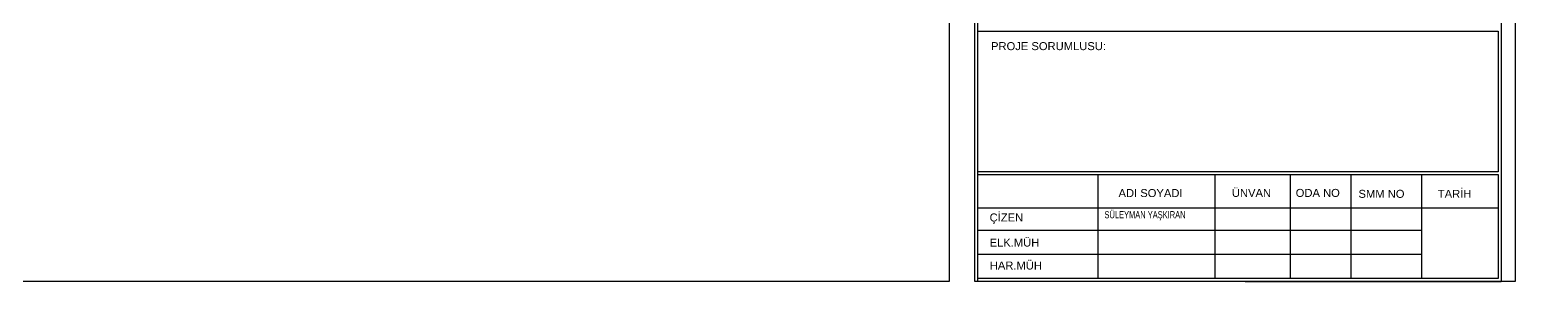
# Model space of a CAD drawing. Header units: millimetres. Extents: x 545573 to 547771, y 4041066 to 4042863.
# Drawn here: x 547251 to 547771, y 4041955 to 4042043 of the extents above; entities that cross this region are included whole.
import ezdxf

# ---------------------------------------------------------------- set-up
doc = ezdxf.new("R2010")
doc.units = ezdxf.units.MM
doc.layers.add('ANTET', color=250, linetype='Continuous')
doc.layers.add('ANTET_RASTER', color=7, linetype='Continuous')
doc.styles.get("Standard").update_dxf_attribs({"font": 'Arial'})
picture_1 = doc.add_image_def('image1.bmp', size_in_pixel=(376, 1146))

# ---------------------------------------------------------------- blocks, each defined once
blk = doc.blocks.new('SEMBOL_UST1')
at = {"layer": 'ANTET', "linetype": 'ByBlock'}
for p, q in [((41.99, 37.39), (41.99, 1.01)), ((82.93, 37.39), (82.93, 1.01)), ((109.3, 37.39), (109.3, 1.01)), ((130.5, 37.39), (130.5, 1.01)), ((155.16, 37.39), (155.16, 1.01)), ((0, 25.8), (182.02, 25.8)), ((0, 17.92), (155.16, 17.92)), ((0, 9.47), (155.16, 9.47)), ((93.55, 0), (183.03, 0))]:
    blk.add_line(p, q, dxfattribs=at)
at = {"layer": 'ANTET', "linetype": 'ByBlock', "flags": 128}
for points in [[(-1.01, 0), (-1.01, 282), (183.03, 282), (183.03, 0)], [(0, 87.66), (182.02, 87.66), (182.02, 38.39), (0, 38.39)], [(0, 37.39), (182.02, 37.39), (182.02, 1.01), (0, 1.01)]]:
    blk.add_lwpolyline(points, close=True, dxfattribs=at)
at = {"layer": 'ANTET', "linetype": 'ByBlock'}
for s, p in [('PROJE SORUMLUSU:', (4.61, 80.99)), ('ADI SOYADI', (49.21, 29.52)), ('ÜNVAN', (88.87, 29.57)), ('ODA NO', (111.19, 29.57)), ('SMM NO', (133.16, 29.25)), ('TARİH', (160.91, 29.25)), ('ÇİZEN', (4.11, 20.97)), ('ELK.MÜH', (4.11, 12.16)), ('HAR.MÜH', (4.17, 4.14))]:
    blk.add_text(s, height=2.8, dxfattribs=at).set_placement(p)

msp = doc.modelspace()

# ---------------------------------------------------------------- linework, layer by layer
at = {"layer": 'ANTET', "flags": 128}
msp.add_lwpolyline([(546248.06, 4041955.34), (546248.06, 4042835.34), (547573.06, 4042835.34), (547573.06, 4041955.34), (546248.06, 4041955.34)], close=True, dxfattribs=at)

# ---------------------------------------------------------------- block references
at = {"layer": 'ANTET'}
msp.add_blockref('SEMBOL_UST1', (547583.06, 4041955.34), dxfattribs=at)

# ---------------------------------------------------------------- texts
at = {"layer": 'ANTET', "width": 0.6}
msp.add_text('SÜLEYMAN YAŞKIRAN', height=2.5, dxfattribs=at).set_placement((547627.36, 4041977.43))

# ---------------------------------------------------------------- pictures from other files: only their frames are drawn
at = {"layer": 'ANTET_RASTER'}
image = msp.add_image(picture_1, insert=(547583.06, 4041955.34), size_in_units=(188, 573), dxfattribs=at)

doc.saveas('drawing.dxf')
